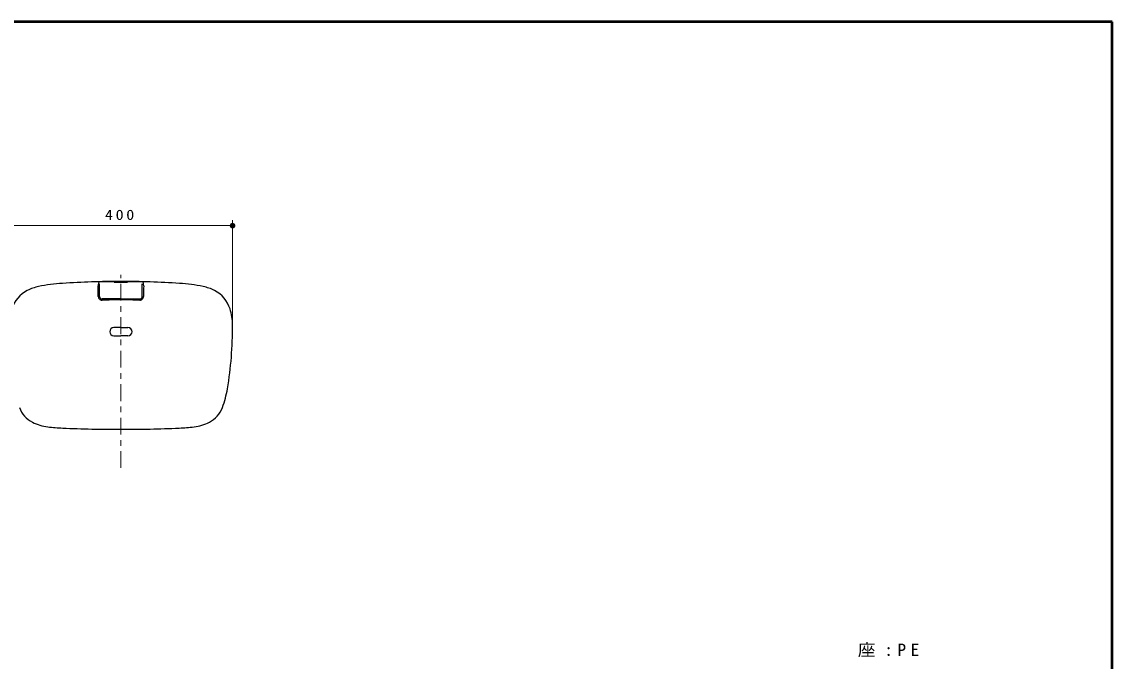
# Model space of a CAD drawing. Units: millimetres on the paper, scale 1:10. Extents: x -508 to 0, y 0 to 257.
# Drawn here: x -195.4 to 0, y 142.4 to 257 of the extents above; entities that cross this region are included whole.
import ezdxf

# ---------------------------------------------------------------- set-up
doc = ezdxf.new("R2010")
doc.units = ezdxf.units.MM
doc.linetypes.add('USER2', pattern=[6, 3, -1, 1, -1])
doc.layers.add('LY_1', color=4, linetype='Continuous', lineweight=25)
doc.layers.add('LY_3', color=7, linetype='Continuous', lineweight=13)
doc.styles.add('ＭＳ ゴシック', font='')
doc.styles.get('ＭＳ ゴシック').set_extended_font_data('MS Gothic')

# ---------------------------------------------------------------- blocks, each defined once
blk = doc.blocks.new('filled_dot')
at = {"color": 0, "linetype": 'Continuous', "lineweight": -2, "const_width": 1.25}
blk.add_lwpolyline([(-0.625, 0, 1), (0.625, 0, 1)], format="xyb", close=True, dxfattribs=at)

msp = doc.modelspace()

# ---------------------------------------------------------------- linework, layer by layer
at = {"layer": 'LY_1', "color": 7, "lineweight": 13}
for p, q in [((-157.601, 203.607), (-157.601, 221.47)), ((-197.599, 220.47), (-157.601, 220.47))]:
    msp.add_line(p, q, dxfattribs=at)
at = {"layer": 'LY_1', "color": 7, "linetype": 'USER2', "lineweight": 13}
msp.add_line((-177.6, 177.041), (-177.6, 211.64), dxfattribs=at)
at = {"layer": 'LY_1'}
for p, q in [((-181.437, 207.794), (-181.437, 210.064)), ((-173.762, 207.794), (-173.762, 210.064)), ((-177.6, 207.334), (-180.977, 207.334)), ((-177.6, 207.334), (-174.222, 207.334)), ((-177.6, 202.22), (-178.85, 202.22)), ((-177.6, 202.22), (-176.35, 202.22)), ((-178.85, 200.72), (-177.6, 200.72)), ((-176.35, 200.72), (-177.6, 200.72))]:
    msp.add_line(p, q, dxfattribs=at)
for centre, radius, start, end in [((-190.814, 201.946), 7.762, 101.37728, 117.24231), ((-185.92, 177.624), 32.571, 93.79827, 101.37728), ((-177.6, 52.299), 158.172, 90, 93.79827), ((-180.268, 209.751), 1.415, 163.3689, 181.5965), ((-288.758, 206.842), 107.115, 0.51381, 1.53571), ((-181.119, 210.005), 0.526, 133.51933, 163.3689), ((-180.917, 93.612), 116.776, 88.96494, 90.27708), ((-177.6, 277.189), 66.831, 268.96494, 270), ((-177.6, 52.299), 158.172, 86.20173, 90), ((-177.6, 277.189), 66.831, 270, 271.03506), ((-174.283, 93.612), 116.776, 89.72292, 91.03506), ((-174.081, 210.005), 0.526, 16.63111, 46.48067), ((-174.932, 209.751), 1.415, 358.4035, 16.6311), ((-66.441, 206.842), 107.115, 178.46429, 179.48619), ((-169.279, 177.624), 32.571, 78.62272, 86.20173), ((-164.385, 201.946), 7.762, 62.75769, 78.62272), ((-191.801, 203.863), 5.605, 117.24231, 162.59382), ((-181.002, 207.809), 0.646, 180.51381, 204.04787), ((-180.786, 207.905), 0.882, 204.04787, 235.79142), ((-180.977, 207.794), 0.46, 180, 270), ((-181.002, 207.587), 0.498, 235.79142, 273.05708), ((-177.6, 143.887), 63.294, 90, 93.05709), ((-177.6, 143.887), 63.294, 86.94291, 90), ((-174.198, 207.587), 0.498, 266.94292, 304.20858), ((-174.222, 207.794), 0.46, 270, 0), ((-174.414, 207.905), 0.882, 304.20858, 335.95213), ((-174.198, 207.809), 0.646, 335.95213, 359.48619), ((-163.398, 203.863), 5.605, 17.40618, 62.75769), ((-167.403, 202.607), 9.802, 0.38069, 17.40618), ((-178.85, 201.47), 0.75, 90, 270), ((-176.35, 201.47), 0.75, 270, 90), ((-224.483, 202.228), 66.883, 350.52628, 0.38069), ((-176.23, 194.176), 17.963, 339.46573, 350.52628), ((-191.226, 189.585), 4.875, 200.53427, 242.93583), ((-163.974, 189.585), 4.875, 297.06417, 339.46573), ((-189.742, 192.489), 8.136, 242.93583, 263.22509), ((-186.509, 219.705), 35.543, 263.22509, 267.5433), ((-177.6, 427.357), 243.386, 267.5433, 270), ((-177.6, 427.357), 243.386, 270, 272.4567), ((-168.691, 219.705), 35.543, 272.4567, 276.77491), ((-165.458, 192.489), 8.136, 276.77491, 297.06417)]:
    msp.add_arc(centre, radius, start, end, dxfattribs=at)
at = {"layer": 'LY_3', "lineweight": 50}
for p, q in [((0, 257), (-365, 257)), ((0, 0), (0, 257))]:
    msp.add_line(p, q, dxfattribs=at)

# ---------------------------------------------------------------- block references
at = {"layer": 'LY_1', "color": 7, "lineweight": 13, "xscale": 0.4, "yscale": 0.4, "rotation": 180}
msp.add_blockref('filled_dot', (-157.601, 220.47), dxfattribs=at)

# ---------------------------------------------------------------- texts
at = {"layer": 'LY_1', "color": 7, "style": 'ＭＳ ゴシック'}
for s, insert, char_height, attachment_point in [('\\T1.33;\\W1.15;400', (-177.6, 221.47), 1.833, 8), ('\\T1.5;\\W1.05;座:PE', (-45.57, 144.351), 2.199, 4)]:
    msp.add_mtext(s, dxfattribs=dict(at, insert=insert, char_height=char_height, attachment_point=attachment_point))

doc.saveas('drawing.dxf')
